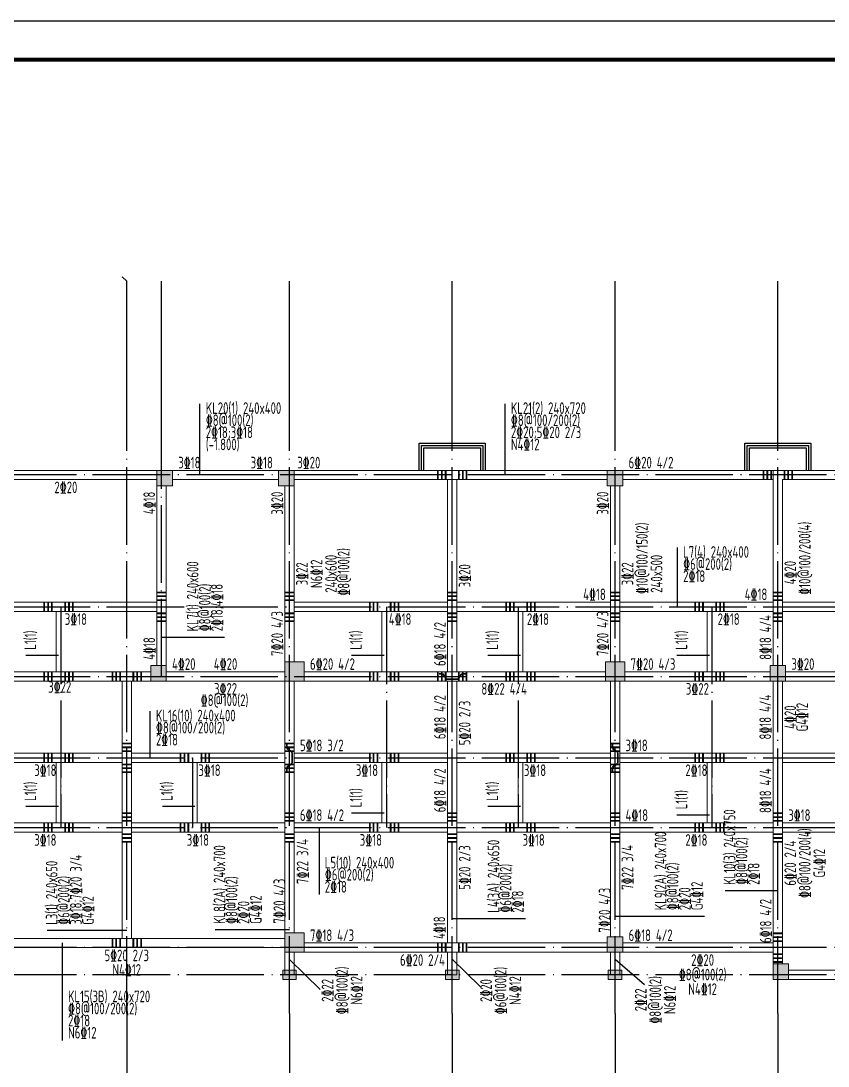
# Model space of a CAD drawing. Extents: x -638872 to -278819, y -139534 to 213996.
# Drawn here: x -410516 to -389688, y -30569 to -3591 of the extents above; entities that cross this region are included whole.
import ezdxf
from ezdxf.enums import TextEntityAlignment as Align

# ---------------------------------------------------------------- set-up
doc = ezdxf.new("R2010")
doc.units = 0
doc.header["$LTSCALE"] = 1000
doc.header["$MEASUREMENT"] = 0
doc.linetypes.add('DOTE', pattern=[2.42, 2, -0.2, 0.02, -0.2])
doc.linetypes.add('线型3', pattern=[500, 300, -200])
for name, color, linetype in [('AXIS', 171, 'CONTINUOUS'), ('DOTE', 14, 'DOTE'), ('TK', 4, 'CONTINUOUS'), ('室外线条', 151, 'CONTINUOUS'), ('栏杆', 144, 'CONTINUOUS')]:
    doc.layers.add(name, color=color, linetype=linetype)
for name, color, linetype, lineweight in [('COLU', 7, 'CONTINUOUS', 0), ('COLU_HATCH', 251, 'CONTINUOUS', 0), ('梁', 4, 'CONTINUOUS', 18), ('梁原位标注', 7, 'CONTINUOUS', 25), ('梁虚线', 134, '线型3', 18), ('梁集中标注', 2, 'CONTINUOUS', 25), ('梁集中标注竖向', 2, 'CONTINUOUS', 25), ('次梁吊筋', 1, 'CONTINUOUS', 40), ('次梁箍筋', 1, 'CONTINUOUS', 40)]:
    doc.layers.add(name, color=color, linetype=linetype, lineweight=lineweight)
doc.styles.add('FromPkpm', font='Pkpmeng', dxfattribs={"width": 0.7, "bigfont": 'hztxt'})

# ---------------------------------------------------------------- blocks, each defined once
blk = doc.blocks.new('GeYuanFrame_12122882', base_point=(18.76, 4.34))
at = {"layer": 'TK'}
blk.add_line((43.76, 414.34), (751.76, 414.34), dxfattribs=at)
blk.add_lwpolyline([(18.76, 424.34), (761.76, 424.34), (761.76, 4.34), (18.76, 4.34), (18.76, 424.34)], dxfattribs=at)
at = {"layer": 'TK', "const_width": 1}
blk.add_lwpolyline([(751.76, 414.34), (43.76, 414.34), (43.76, 14.34), (751.76, 14.34)], close=True, dxfattribs=at)

msp = doc.modelspace()

# ---------------------------------------------------------------- hatches: boundary and pattern name
at = {"layer": 'COLU_HATCH'}
for points in [[(-406605.5, -15591.75), (-406605.5, -15191.75), (-407005.5, -15191.75), (-407005.5, -15591.75)], [(-403465.5, -15591.75), (-403465.5, -15191.75), (-403865.5, -15191.75), (-403865.5, -15591.75)], [(-394985.5, -15591.75), (-394985.5, -15191.75), (-395385.5, -15191.75), (-395385.5, -15591.75)], [(-406765.5, -20631.75), (-406765.5, -20231.75), (-407165.5, -20231.75), (-407165.5, -20631.75)], [(-403205.5, -20631.75), (-403205.5, -20131.75), (-403705.5, -20131.75), (-403705.5, -20631.75)], [(-394935.5, -20631.75), (-394935.5, -20131.75), (-395435.5, -20131.75), (-395435.5, -20631.75)], [(-390785.5, -20631.75), (-390785.5, -20231.75), (-391185.5, -20231.75), (-391185.5, -20631.75)], [(-403205.5, -27631.75), (-403205.5, -27131.75), (-403705.5, -27131.75), (-403705.5, -27631.75)], [(-394985.5, -27631.75), (-394985.5, -27231.75), (-395385.5, -27231.75), (-395385.5, -27631.75)], [(-390705.5, -28331.75), (-390705.5, -27931.75), (-391105.5, -27931.75), (-391105.5, -28331.75)], [(-403760.5, -28091.75), (-403410.5, -28091.75), (-403410.5, -28331.75), (-403760.5, -28331.75)], [(-399560.5, -28091.75), (-399210.5, -28091.75), (-399210.5, -28331.75), (-399560.5, -28331.75)], [(-395360.5, -28091.75), (-395010.5, -28091.75), (-395010.5, -28331.75), (-395360.5, -28331.75)]]:
    msp.add_hatch(color=256, dxfattribs=at).paths.add_polyline_path(points)

# ---------------------------------------------------------------- linework, layer by layer
at = {"layer": 'AXIS'}
for p, q in [((-407902.66, -10194.59), (-407785.5, -10311.75)), ((-407785.5, -14311.75), (-407785.5, -10311.75)), ((-406885.5, -14311.75), (-406885.5, -10311.75)), ((-403585.5, -14311.75), (-403585.5, -10311.75)), ((-399385.5, -14311.75), (-399385.5, -10311.75)), ((-395185.5, -14311.75), (-395185.5, -10311.75)), ((-390985.5, -14311.75), (-390985.5, -10311.75)), ((-407785.5, -29211.75), (-407785.5, -33211.75)), ((-403585.5, -29211.75), (-403585.5, -33211.75)), ((-399385.5, -29211.75), (-399385.5, -33211.75)), ((-395185.5, -29211.75), (-395185.5, -33211.75)), ((-390985.5, -29211.75), (-390985.5, -33211.75))]:
    msp.add_line(p, q, dxfattribs=at)
at = {"layer": 'COLU'}
for points in [[(-406605.5, -15591.75), (-406605.5, -15191.75), (-407005.5, -15191.75), (-407005.5, -15591.75)], [(-403465.5, -15591.75), (-403465.5, -15191.75), (-403865.5, -15191.75), (-403865.5, -15591.75)], [(-394985.5, -15591.75), (-394985.5, -15191.75), (-395385.5, -15191.75), (-395385.5, -15591.75)], [(-406765.5, -20631.75), (-406765.5, -20231.75), (-407165.5, -20231.75), (-407165.5, -20631.75)], [(-403205.5, -20631.75), (-403205.5, -20131.75), (-403705.5, -20131.75), (-403705.5, -20631.75)], [(-394935.5, -20631.75), (-394935.5, -20131.75), (-395435.5, -20131.75), (-395435.5, -20631.75)], [(-390785.5, -20631.75), (-390785.5, -20231.75), (-391185.5, -20231.75), (-391185.5, -20631.75)], [(-403205.5, -27631.75), (-403205.5, -27131.75), (-403705.5, -27131.75), (-403705.5, -27631.75)], [(-394985.5, -27631.75), (-394985.5, -27231.75), (-395385.5, -27231.75), (-395385.5, -27631.75)], [(-390705.5, -28331.75), (-390705.5, -27931.75), (-391105.5, -27931.75), (-391105.5, -28331.75)], [(-403760.5, -28091.75), (-403410.5, -28091.75), (-403410.5, -28331.75), (-403760.5, -28331.75)], [(-399560.5, -28091.75), (-399210.5, -28091.75), (-399210.5, -28331.75), (-399560.5, -28331.75)], [(-395360.5, -28091.75), (-395010.5, -28091.75), (-395010.5, -28331.75), (-395360.5, -28331.75)]]:
    msp.add_lwpolyline(points, close=True, dxfattribs=at)
at = {"layer": 'DOTE', "color": 8, "linetype": 'DOTE'}
for p, q in [((-407785.5, -29211.75), (-407785.5, -14311.75)), ((-406885.5, -20511.75), (-406885.5, -14311.75)), ((-403585.5, -29211.75), (-403585.5, -14311.75)), ((-399385.5, -29211.75), (-399385.5, -14311.75)), ((-395185.5, -29211.75), (-395185.5, -14311.75)), ((-390985.5, -29211.75), (-390985.5, -14311.75)), ((-384885.5, -15311.75), (-430085.5, -15311.75)), ((-430085.5, -18711.75), (-384885.5, -18711.75)), ((-409485.5, -18711.75), (-409485.5, -24411.75)), ((-401085.5, -18711.75), (-401085.5, -24411.75)), ((-397685.5, -18711.75), (-397685.5, -24411.75)), ((-392685.5, -18711.75), (-392685.5, -24411.75)), ((-430085.5, -20511.75), (-384885.5, -20511.75)), ((-430085.5, -22611.75), (-384885.5, -22611.75)), ((-406085.5, -22611.75), (-406085.5, -24411.75)), ((-430085.5, -24411.75), (-384885.5, -24411.75)), ((-384885.5, -27511.75), (-430085.5, -27511.75)), ((-403585.5, -27819.44), (-402797.19, -28591.39)), ((-399385.5, -27805.83), (-398665.82, -28512.38)), ((-395185.5, -27809.17), (-394427.32, -28459.95)), ((-384885.5, -28211.75), (-430085.5, -28211.75))]:
    msp.add_line(p, q, dxfattribs=at)
at = {"layer": '室外线条'}
for points in [[(-400235.5, -15191.75), (-400235.5, -14491.75), (-398535.5, -14491.75), (-398535.5, -15191.75)], [(-391835.5, -15191.75), (-391835.5, -14491.75), (-390135.5, -14491.75), (-390135.5, -15191.75)]]:
    msp.add_lwpolyline(points, dxfattribs=at)
at = {"layer": '栏杆'}
for points in [[(-400175.5, -15191.75), (-400175.5, -14551.75), (-398595.5, -14551.75), (-398595.5, -15191.75)], [(-391775.5, -15191.75), (-391775.5, -14551.75), (-390195.5, -14551.75), (-390195.5, -15191.75)], [(-400115.5, -15191.75), (-400115.5, -14611.75), (-398655.5, -14611.75), (-398655.5, -15191.75)], [(-391715.5, -15191.75), (-391715.5, -14611.75), (-390255.5, -14611.75), (-390255.5, -15191.75)]]:
    msp.add_lwpolyline(points, dxfattribs=at)
at = {"layer": '梁', "lineweight": 18, "ltscale": 1}
for p, q in [((-411705.5, -15191.75), (-407005.5, -15191.75)), ((-406605.5, -15191.75), (-403865.5, -15191.75)), ((-403465.5, -15191.75), (-395385.5, -15191.75)), ((-394985.5, -15191.75), (-391105.5, -15191.75)), ((-391105.5, -15191.75), (-390135.5, -15191.75)), ((-390135.5, -15191.75), (-386165.5, -15191.75)), ((-406765.5, -20231.75), (-406765.5, -15591.75)), ((-406605.5, -15431.75), (-403865.5, -15431.75)), ((-403705.5, -18711.75), (-403705.5, -15591.75)), ((-411865.5, -18831.75), (-409485.5, -18831.75)), ((-409605.5, -20391.75), (-409605.5, -18831.75)), ((-403705.5, -20131.75), (-403705.5, -18711.75)), ((-403465.5, -20131.75), (-403465.5, -18711.75)), ((-403465.5, -18831.75), (-401085.5, -18831.75)), ((-401205.5, -20391.75), (-401205.5, -18831.75)), ((-397685.5, -18831.75), (-395305.5, -18831.75)), ((-397565.5, -20391.75), (-397565.5, -18831.75)), ((-395305.5, -20131.75), (-395305.5, -18711.75)), ((-395065.5, -20131.75), (-395065.5, -18711.75)), ((-395065.5, -18831.75), (-392685.5, -18831.75)), ((-392805.5, -20391.75), (-392805.5, -18831.75)), ((-411865.5, -20391.75), (-409485.5, -20391.75)), ((-406765.5, -20391.75), (-403705.5, -20391.75)), ((-403205.5, -20391.75), (-401085.5, -20391.75)), ((-397685.5, -20391.75), (-395435.5, -20391.75)), ((-394935.5, -20391.75), (-392685.5, -20391.75)), ((-403705.5, -24411.75), (-403705.5, -22611.75)), ((-403465.5, -24411.75), (-403465.5, -22611.75)), ((-395305.5, -24411.75), (-395305.5, -22611.75)), ((-395065.5, -24411.75), (-395065.5, -22611.75)), ((-411865.5, -22731.75), (-409485.5, -22731.75)), ((-409605.5, -24291.75), (-409605.5, -22731.75)), ((-406085.5, -22731.75), (-403705.5, -22731.75)), ((-405965.5, -24291.75), (-405965.5, -22731.75)), ((-403465.5, -22731.75), (-401085.5, -22731.75)), ((-401205.5, -24291.75), (-401205.5, -22731.75)), ((-397685.5, -22731.75), (-395305.5, -22731.75)), ((-397565.5, -24291.75), (-397565.5, -22731.75)), ((-395065.5, -22731.75), (-392685.5, -22731.75)), ((-392805.5, -24291.75), (-392805.5, -22731.75)), ((-411865.5, -24291.75), (-409485.5, -24291.75)), ((-406085.5, -24291.75), (-403705.5, -24291.75)), ((-403465.5, -24291.75), (-401085.5, -24291.75)), ((-397685.5, -24291.75), (-395305.5, -24291.75)), ((-395065.5, -24291.75), (-392685.5, -24291.75)), ((-411865.5, -27511.75), (-403705.5, -27511.75)), ((-391105.5, -27931.75), (-391105.5, -27511.75)), ((-403705.5, -28211.75), (-403705.5, -27631.75)), ((-403465.5, -28211.75), (-403465.5, -27631.75)), ((-403205.5, -27631.75), (-395385.5, -27631.75)), ((-399505.5, -28211.75), (-399505.5, -27631.75)), ((-399265.5, -28211.75), (-399265.5, -27631.75)), ((-395305.5, -28211.75), (-395305.5, -27631.75)), ((-395065.5, -28211.75), (-395065.5, -27631.75)), ((-394985.5, -27631.75), (-391105.5, -27631.75)), ((-403465.5, -28211.75), (-403705.5, -28211.75)), ((-399265.5, -28211.75), (-399505.5, -28211.75)), ((-395065.5, -28211.75), (-395305.5, -28211.75)), ((-390705.5, -28331.75), (-386465.5, -28331.75))]:
    msp.add_line(p, q, dxfattribs=at)
at = {"layer": '梁虚线', "lineweight": 18, "ltscale": 1}
for p, q in [((-391105.5, -20231.75), (-391105.5, -15191.75)), ((-411705.5, -15431.75), (-407005.5, -15431.75)), ((-407005.5, -20231.75), (-407005.5, -15591.75)), ((-403465.5, -15431.75), (-395385.5, -15431.75)), ((-403465.5, -18711.75), (-403465.5, -15591.75)), ((-399505.5, -20391.75), (-399505.5, -15431.75)), ((-399265.5, -20391.75), (-399265.5, -15431.75)), ((-395305.5, -18711.75), (-395305.5, -15591.75)), ((-395065.5, -18711.75), (-395065.5, -15591.75)), ((-394985.5, -15431.75), (-391105.5, -15431.75)), ((-390865.5, -15431.75), (-390135.5, -15431.75)), ((-390865.5, -20231.75), (-390865.5, -15431.75)), ((-390135.5, -15431.75), (-386165.5, -15431.75)), ((-411865.5, -18591.75), (-409485.5, -18591.75)), ((-409485.5, -18591.75), (-407005.5, -18591.75)), ((-403465.5, -18591.75), (-401085.5, -18591.75)), ((-401085.5, -18591.75), (-399505.5, -18591.75)), ((-399265.5, -18591.75), (-397685.5, -18591.75)), ((-397685.5, -18591.75), (-395305.5, -18591.75)), ((-395065.5, -18591.75), (-392685.5, -18591.75)), ((-392685.5, -18591.75), (-391105.5, -18591.75)), ((-390865.5, -18591.75), (-388385.5, -18591.75)), ((-409485.5, -18831.75), (-407005.5, -18831.75)), ((-409485.5, -20391.75), (-409485.5, -18831.75)), ((-401085.5, -18831.75), (-399505.5, -18831.75)), ((-401085.5, -20391.75), (-401085.5, -18831.75)), ((-399265.5, -18831.75), (-397685.5, -18831.75)), ((-397685.5, -20391.75), (-397685.5, -18831.75)), ((-392685.5, -18831.75), (-391105.5, -18831.75)), ((-392685.5, -20391.75), (-392685.5, -18831.75)), ((-390865.5, -18831.75), (-388385.5, -18831.75)), ((-409485.5, -20391.75), (-407165.5, -20391.75)), ((-401085.5, -20391.75), (-397685.5, -20391.75)), ((-392685.5, -20391.75), (-391185.5, -20391.75)), ((-390785.5, -20391.75), (-388385.5, -20391.75)), ((-411865.5, -20631.75), (-409485.5, -20631.75)), ((-409485.5, -20631.75), (-407165.5, -20631.75)), ((-407905.5, -27271.75), (-407905.5, -20631.75)), ((-407665.5, -27271.75), (-407665.5, -20631.75)), ((-406765.5, -20631.75), (-403705.5, -20631.75)), ((-403705.5, -22611.75), (-403705.5, -20631.75)), ((-403465.5, -22611.75), (-403465.5, -20631.75)), ((-403205.5, -20631.75), (-401085.5, -20631.75)), ((-401085.5, -20631.75), (-397685.5, -20631.75)), ((-399505.5, -27391.75), (-399505.5, -20631.75)), ((-399265.5, -27391.75), (-399265.5, -20631.75)), ((-397685.5, -20631.75), (-395435.5, -20631.75)), ((-395305.5, -22611.75), (-395305.5, -20631.75)), ((-395065.5, -22611.75), (-395065.5, -20631.75)), ((-394935.5, -20631.75), (-392685.5, -20631.75)), ((-392685.5, -20631.75), (-391185.5, -20631.75)), ((-391105.5, -27511.75), (-391105.5, -20631.75)), ((-390865.5, -27511.75), (-390865.5, -20631.75)), ((-390785.5, -20631.75), (-388385.5, -20631.75)), ((-411865.5, -22491.75), (-409485.5, -22491.75)), ((-409485.5, -22491.75), (-407905.5, -22491.75)), ((-407665.5, -22491.75), (-406085.5, -22491.75)), ((-406085.5, -22491.75), (-403705.5, -22491.75)), ((-403465.5, -22491.75), (-401085.5, -22491.75)), ((-401085.5, -22491.75), (-399505.5, -22491.75)), ((-399265.5, -22491.75), (-397685.5, -22491.75)), ((-397685.5, -22491.75), (-395305.5, -22491.75)), ((-395065.5, -22491.75), (-392685.5, -22491.75)), ((-392685.5, -22491.75), (-391105.5, -22491.75)), ((-390865.5, -22491.75), (-388685.5, -22491.75)), ((-409485.5, -22731.75), (-407905.5, -22731.75)), ((-409485.5, -24291.75), (-409485.5, -22731.75)), ((-407665.5, -22731.75), (-406085.5, -22731.75)), ((-406085.5, -24291.75), (-406085.5, -22731.75)), ((-401085.5, -22731.75), (-399505.5, -22731.75)), ((-401085.5, -24291.75), (-401085.5, -22731.75)), ((-399265.5, -22731.75), (-397685.5, -22731.75)), ((-397685.5, -24291.75), (-397685.5, -22731.75)), ((-392685.5, -22731.75), (-391105.5, -22731.75)), ((-392685.5, -24291.75), (-392685.5, -22731.75)), ((-390865.5, -22731.75), (-388685.5, -22731.75)), ((-411865.5, -24531.75), (-409485.5, -24531.75)), ((-409485.5, -24291.75), (-407905.5, -24291.75)), ((-409485.5, -24531.75), (-407905.5, -24531.75)), ((-407665.5, -24291.75), (-406085.5, -24291.75)), ((-407665.5, -24531.75), (-406085.5, -24531.75)), ((-406085.5, -24531.75), (-403705.5, -24531.75)), ((-403705.5, -27131.75), (-403705.5, -24411.75)), ((-403465.5, -27131.75), (-403465.5, -24411.75)), ((-403465.5, -24531.75), (-401085.5, -24531.75)), ((-401085.5, -24291.75), (-399505.5, -24291.75)), ((-401085.5, -24531.75), (-399505.5, -24531.75)), ((-399265.5, -24291.75), (-397685.5, -24291.75)), ((-399265.5, -24531.75), (-397685.5, -24531.75)), ((-397685.5, -24531.75), (-395305.5, -24531.75)), ((-395305.5, -27231.75), (-395305.5, -24411.75)), ((-395065.5, -27231.75), (-395065.5, -24411.75)), ((-395065.5, -24531.75), (-392685.5, -24531.75)), ((-392685.5, -24291.75), (-391105.5, -24291.75)), ((-392685.5, -24531.75), (-391105.5, -24531.75)), ((-390865.5, -24291.75), (-388685.5, -24291.75)), ((-390865.5, -24531.75), (-388685.5, -24531.75)), ((-411865.5, -27271.75), (-403705.5, -27271.75)), ((-403205.5, -27391.75), (-395385.5, -27391.75)), ((-394985.5, -27391.75), (-391105.5, -27391.75)), ((-390865.5, -27931.75), (-390865.5, -27511.75)), ((-390705.5, -28091.75), (-386465.5, -28091.75))]:
    msp.add_line(p, q, dxfattribs=at)
at = {"layer": '梁集中标注', "linetype": 'Continuous', "lineweight": 25, "ltscale": 1}
for p, q in [((-405895.5, -15311.75), (-405895.5, -13473)), ((-398023.04, -15311.75), (-398023.04, -13473)), ((-393577.42, -18711.75), (-393577.42, -17185.5)), ((-406885.5, -19497.26), (-405258.82, -19497.26)), ((-407181.72, -22611.75), (-407181.72, -21407.69)), ((-402824.25, -24411.75), (-402824.25, -26142.45)), ((-390985.5, -26041.83), (-392343.97, -26041.83)), ((-395185.5, -26695.36), (-392873.8, -26695.36)), ((-399385.5, -26759.23), (-397496.85, -26759.23)), ((-407785.5, -27071.4), (-409835.58, -27071.4)), ((-403585.5, -27049.09), (-405505.53, -27049.09)), ((-409449.25, -27391.75), (-409449.25, -29907.83))]:
    msp.add_line(p, q, dxfattribs=at)
at = {"layer": '梁集中标注竖向', "linetype": 'Continuous', "lineweight": 25, "ltscale": 1}
for p, q in [((-409545.5, -19971.75), (-410386.75, -19971.75)), ((-401145.5, -19971.75), (-401986.75, -19971.75)), ((-397625.5, -19971.75), (-398466.75, -19971.75)), ((-392745.5, -19971.75), (-393586.75, -19971.75)), ((-409545.5, -23871.75), (-410386.75, -23871.75)), ((-406025.5, -23871.75), (-406866.75, -23871.75)), ((-397625.5, -23871.75), (-398466.75, -23871.75)), ((-401145.5, -24040.11), (-401986.75, -24040.11)), ((-392745.5, -24088.67), (-393586.75, -24088.67))]:
    msp.add_line(p, q, dxfattribs=at)
at = {"layer": '次梁吊筋', "linetype": 'Continuous', "ltscale": 1, "const_width": 44.9}
for points in [[(-399730.5, -20441.75), (-399630.5, -20441.75)], [(-399630.5, -20441.75), (-399530.5, -20581.75)], [(-399240.5, -20581.75), (-399140.5, -20441.75)], [(-399140.5, -20441.75), (-399040.5, -20441.75)], [(-399530.5, -20581.75), (-399240.5, -20581.75)], [(-403655.5, -22366.75), (-403655.5, -22266.75)], [(-403515.5, -22466.75), (-403655.5, -22366.75)], [(-395255.5, -22366.75), (-395255.5, -22266.75)], [(-395115.5, -22466.75), (-395255.5, -22366.75)], [(-403515.5, -22756.75), (-403515.5, -22466.75)], [(-395115.5, -22756.75), (-395115.5, -22466.75)], [(-403655.5, -22856.75), (-403515.5, -22756.75)], [(-403655.5, -22956.75), (-403655.5, -22856.75)], [(-395255.5, -22856.75), (-395115.5, -22756.75)], [(-395255.5, -22956.75), (-395255.5, -22856.75)]]:
    msp.add_lwpolyline(points, dxfattribs=at)
at = {"layer": '次梁箍筋', "linetype": 'Continuous', "ltscale": 1, "const_width": 44.9}
for points in [[(-399755.5, -15191.75), (-399755.5, -15431.75)], [(-399655.5, -15191.75), (-399655.5, -15431.75)], [(-399555.5, -15191.75), (-399555.5, -15431.75)], [(-399215.5, -15191.75), (-399215.5, -15431.75)], [(-399115.5, -15191.75), (-399115.5, -15431.75)], [(-399015.5, -15191.75), (-399015.5, -15431.75)], [(-391355.5, -15191.75), (-391355.5, -15431.75)], [(-391255.5, -15191.75), (-391255.5, -15431.75)], [(-391155.5, -15191.75), (-391155.5, -15431.75)], [(-390815.5, -15191.75), (-390815.5, -15431.75)], [(-390715.5, -15191.75), (-390715.5, -15431.75)], [(-390615.5, -15191.75), (-390615.5, -15431.75)], [(-407005.5, -18341.75), (-406765.5, -18341.75)], [(-403705.5, -18341.75), (-403465.5, -18341.75)], [(-399505.5, -18341.75), (-399265.5, -18341.75)], [(-395305.5, -18341.75), (-395065.5, -18341.75)], [(-391105.5, -18341.75), (-390865.5, -18341.75)], [(-409915.5, -18591.75), (-409915.5, -18831.75)], [(-409815.5, -18591.75), (-409815.5, -18831.75)], [(-409715.5, -18591.75), (-409715.5, -18831.75)], [(-409375.5, -18591.75), (-409375.5, -18831.75)], [(-409275.5, -18591.75), (-409275.5, -18831.75)], [(-409175.5, -18591.75), (-409175.5, -18831.75)], [(-407005.5, -18441.75), (-406765.5, -18441.75)], [(-407005.5, -18541.75), (-406765.5, -18541.75)], [(-403705.5, -18441.75), (-403465.5, -18441.75)], [(-403705.5, -18541.75), (-403465.5, -18541.75)], [(-401515.5, -18591.75), (-401515.5, -18831.75)], [(-401415.5, -18591.75), (-401415.5, -18831.75)], [(-401315.5, -18591.75), (-401315.5, -18831.75)], [(-400975.5, -18591.75), (-400975.5, -18831.75)], [(-400875.5, -18591.75), (-400875.5, -18831.75)], [(-400775.5, -18591.75), (-400775.5, -18831.75)], [(-399505.5, -18441.75), (-399265.5, -18441.75)], [(-399505.5, -18541.75), (-399265.5, -18541.75)], [(-397995.5, -18591.75), (-397995.5, -18831.75)], [(-397895.5, -18591.75), (-397895.5, -18831.75)], [(-397795.5, -18591.75), (-397795.5, -18831.75)], [(-397455.5, -18591.75), (-397455.5, -18831.75)], [(-397355.5, -18591.75), (-397355.5, -18831.75)], [(-397255.5, -18591.75), (-397255.5, -18831.75)], [(-395305.5, -18441.75), (-395065.5, -18441.75)], [(-395305.5, -18541.75), (-395065.5, -18541.75)], [(-393115.5, -18591.75), (-393115.5, -18831.75)], [(-393015.5, -18591.75), (-393015.5, -18831.75)], [(-392915.5, -18591.75), (-392915.5, -18831.75)], [(-392575.5, -18591.75), (-392575.5, -18831.75)], [(-392475.5, -18591.75), (-392475.5, -18831.75)], [(-392375.5, -18591.75), (-392375.5, -18831.75)], [(-391105.5, -18441.75), (-390865.5, -18441.75)], [(-391105.5, -18541.75), (-390865.5, -18541.75)], [(-407005.5, -18881.75), (-406765.5, -18881.75)], [(-403705.5, -18881.75), (-403465.5, -18881.75)], [(-399505.5, -18881.75), (-399265.5, -18881.75)], [(-395305.5, -18881.75), (-395065.5, -18881.75)], [(-391105.5, -18881.75), (-390865.5, -18881.75)], [(-407005.5, -18981.75), (-406765.5, -18981.75)], [(-407005.5, -19081.75), (-406765.5, -19081.75)], [(-403705.5, -18981.75), (-403465.5, -18981.75)], [(-403705.5, -19081.75), (-403465.5, -19081.75)], [(-399505.5, -18981.75), (-399265.5, -18981.75)], [(-399505.5, -19081.75), (-399265.5, -19081.75)], [(-395305.5, -18981.75), (-395065.5, -18981.75)], [(-395305.5, -19081.75), (-395065.5, -19081.75)], [(-391105.5, -18981.75), (-390865.5, -18981.75)], [(-391105.5, -19081.75), (-390865.5, -19081.75)], [(-409915.5, -20391.75), (-409915.5, -20631.75)], [(-409815.5, -20391.75), (-409815.5, -20631.75)], [(-409715.5, -20391.75), (-409715.5, -20631.75)], [(-409375.5, -20391.75), (-409375.5, -20631.75)], [(-409275.5, -20391.75), (-409275.5, -20631.75)], [(-409175.5, -20391.75), (-409175.5, -20631.75)], [(-408155.5, -20391.75), (-408155.5, -20631.75)], [(-408055.5, -20391.75), (-408055.5, -20631.75)], [(-407955.5, -20391.75), (-407955.5, -20631.75)], [(-407615.5, -20391.75), (-407615.5, -20631.75)], [(-407515.5, -20391.75), (-407515.5, -20631.75)], [(-407415.5, -20391.75), (-407415.5, -20631.75)], [(-401515.5, -20391.75), (-401515.5, -20631.75)], [(-401415.5, -20391.75), (-401415.5, -20631.75)], [(-401315.5, -20391.75), (-401315.5, -20631.75)], [(-400975.5, -20391.75), (-400975.5, -20631.75)], [(-400875.5, -20391.75), (-400875.5, -20631.75)], [(-400775.5, -20391.75), (-400775.5, -20631.75)], [(-399755.5, -20391.75), (-399755.5, -20631.75)], [(-399655.5, -20391.75), (-399655.5, -20631.75)], [(-399555.5, -20391.75), (-399555.5, -20631.75)], [(-399215.5, -20391.75), (-399215.5, -20631.75)], [(-399115.5, -20391.75), (-399115.5, -20631.75)], [(-399015.5, -20391.75), (-399015.5, -20631.75)], [(-397995.5, -20391.75), (-397995.5, -20631.75)], [(-397895.5, -20391.75), (-397895.5, -20631.75)], [(-397795.5, -20391.75), (-397795.5, -20631.75)], [(-397455.5, -20391.75), (-397455.5, -20631.75)], [(-397355.5, -20391.75), (-397355.5, -20631.75)], [(-397255.5, -20391.75), (-397255.5, -20631.75)], [(-393115.5, -20391.75), (-393115.5, -20631.75)], [(-393015.5, -20391.75), (-393015.5, -20631.75)], [(-392915.5, -20391.75), (-392915.5, -20631.75)], [(-392575.5, -20391.75), (-392575.5, -20631.75)], [(-392475.5, -20391.75), (-392475.5, -20631.75)], [(-392375.5, -20391.75), (-392375.5, -20631.75)], [(-407905.5, -22241.75), (-407665.5, -22241.75)], [(-407905.5, -22341.75), (-407665.5, -22341.75)], [(-403705.5, -22241.75), (-403465.5, -22241.75)], [(-403705.5, -22341.75), (-403465.5, -22341.75)], [(-395305.5, -22241.75), (-395065.5, -22241.75)], [(-395305.5, -22341.75), (-395065.5, -22341.75)], [(-409915.5, -22491.75), (-409915.5, -22731.75)], [(-409815.5, -22491.75), (-409815.5, -22731.75)], [(-409715.5, -22491.75), (-409715.5, -22731.75)], [(-409375.5, -22491.75), (-409375.5, -22731.75)], [(-409275.5, -22491.75), (-409275.5, -22731.75)], [(-409175.5, -22491.75), (-409175.5, -22731.75)], [(-407905.5, -22441.75), (-407665.5, -22441.75)], [(-406395.5, -22491.75), (-406395.5, -22731.75)], [(-406295.5, -22491.75), (-406295.5, -22731.75)], [(-406195.5, -22491.75), (-406195.5, -22731.75)], [(-405855.5, -22491.75), (-405855.5, -22731.75)], [(-405755.5, -22491.75), (-405755.5, -22731.75)], [(-405655.5, -22491.75), (-405655.5, -22731.75)], [(-403705.5, -22441.75), (-403465.5, -22441.75)], [(-401515.5, -22491.75), (-401515.5, -22731.75)], [(-401415.5, -22491.75), (-401415.5, -22731.75)], [(-401315.5, -22491.75), (-401315.5, -22731.75)], [(-400975.5, -22491.75), (-400975.5, -22731.75)], [(-400875.5, -22491.75), (-400875.5, -22731.75)], [(-400775.5, -22491.75), (-400775.5, -22731.75)], [(-397995.5, -22491.75), (-397995.5, -22731.75)], [(-397895.5, -22491.75), (-397895.5, -22731.75)], [(-397795.5, -22491.75), (-397795.5, -22731.75)], [(-397455.5, -22491.75), (-397455.5, -22731.75)], [(-397355.5, -22491.75), (-397355.5, -22731.75)], [(-397255.5, -22491.75), (-397255.5, -22731.75)], [(-395305.5, -22441.75), (-395065.5, -22441.75)], [(-393115.5, -22491.75), (-393115.5, -22731.75)], [(-393015.5, -22491.75), (-393015.5, -22731.75)], [(-392915.5, -22491.75), (-392915.5, -22731.75)], [(-392575.5, -22491.75), (-392575.5, -22731.75)], [(-392475.5, -22491.75), (-392475.5, -22731.75)], [(-392375.5, -22491.75), (-392375.5, -22731.75)], [(-407905.5, -22781.75), (-407665.5, -22781.75)], [(-407905.5, -22881.75), (-407665.5, -22881.75)], [(-403705.5, -22781.75), (-403465.5, -22781.75)], [(-403705.5, -22881.75), (-403465.5, -22881.75)], [(-395305.5, -22781.75), (-395065.5, -22781.75)], [(-395305.5, -22881.75), (-395065.5, -22881.75)], [(-407905.5, -22981.75), (-407665.5, -22981.75)], [(-403705.5, -22981.75), (-403465.5, -22981.75)], [(-395305.5, -22981.75), (-395065.5, -22981.75)], [(-409915.5, -24291.75), (-409915.5, -24531.75)], [(-409815.5, -24291.75), (-409815.5, -24531.75)], [(-409715.5, -24291.75), (-409715.5, -24531.75)], [(-409375.5, -24291.75), (-409375.5, -24531.75)], [(-409275.5, -24291.75), (-409275.5, -24531.75)], [(-409175.5, -24291.75), (-409175.5, -24531.75)], [(-407905.5, -24041.75), (-407665.5, -24041.75)], [(-407905.5, -24141.75), (-407665.5, -24141.75)], [(-407905.5, -24241.75), (-407665.5, -24241.75)], [(-406395.5, -24291.75), (-406395.5, -24531.75)], [(-406295.5, -24291.75), (-406295.5, -24531.75)], [(-406195.5, -24291.75), (-406195.5, -24531.75)], [(-405855.5, -24291.75), (-405855.5, -24531.75)], [(-405755.5, -24291.75), (-405755.5, -24531.75)], [(-405655.5, -24291.75), (-405655.5, -24531.75)], [(-403705.5, -24041.75), (-403465.5, -24041.75)], [(-403705.5, -24141.75), (-403465.5, -24141.75)], [(-403705.5, -24241.75), (-403465.5, -24241.75)], [(-401515.5, -24291.75), (-401515.5, -24531.75)], [(-401415.5, -24291.75), (-401415.5, -24531.75)], [(-401315.5, -24291.75), (-401315.5, -24531.75)], [(-400975.5, -24291.75), (-400975.5, -24531.75)], [(-400875.5, -24291.75), (-400875.5, -24531.75)], [(-400775.5, -24291.75), (-400775.5, -24531.75)], [(-399505.5, -24041.75), (-399265.5, -24041.75)], [(-399505.5, -24141.75), (-399265.5, -24141.75)], [(-399505.5, -24241.75), (-399265.5, -24241.75)], [(-397995.5, -24291.75), (-397995.5, -24531.75)], [(-397895.5, -24291.75), (-397895.5, -24531.75)], [(-397795.5, -24291.75), (-397795.5, -24531.75)], [(-397455.5, -24291.75), (-397455.5, -24531.75)], [(-397355.5, -24291.75), (-397355.5, -24531.75)], [(-397255.5, -24291.75), (-397255.5, -24531.75)], [(-395305.5, -24041.75), (-395065.5, -24041.75)], [(-395305.5, -24141.75), (-395065.5, -24141.75)], [(-395305.5, -24241.75), (-395065.5, -24241.75)], [(-393115.5, -24291.75), (-393115.5, -24531.75)], [(-393015.5, -24291.75), (-393015.5, -24531.75)], [(-392915.5, -24291.75), (-392915.5, -24531.75)], [(-392575.5, -24291.75), (-392575.5, -24531.75)], [(-392475.5, -24291.75), (-392475.5, -24531.75)], [(-392375.5, -24291.75), (-392375.5, -24531.75)], [(-391105.5, -24041.75), (-390865.5, -24041.75)], [(-391105.5, -24141.75), (-390865.5, -24141.75)], [(-391105.5, -24241.75), (-390865.5, -24241.75)], [(-407905.5, -24581.75), (-407665.5, -24581.75)], [(-407905.5, -24681.75), (-407665.5, -24681.75)], [(-407905.5, -24781.75), (-407665.5, -24781.75)], [(-403705.5, -24581.75), (-403465.5, -24581.75)], [(-403705.5, -24681.75), (-403465.5, -24681.75)], [(-403705.5, -24781.75), (-403465.5, -24781.75)], [(-399505.5, -24581.75), (-399265.5, -24581.75)], [(-399505.5, -24681.75), (-399265.5, -24681.75)], [(-399505.5, -24781.75), (-399265.5, -24781.75)], [(-395305.5, -24581.75), (-395065.5, -24581.75)], [(-395305.5, -24681.75), (-395065.5, -24681.75)], [(-395305.5, -24781.75), (-395065.5, -24781.75)], [(-391105.5, -24581.75), (-390865.5, -24581.75)], [(-391105.5, -24681.75), (-390865.5, -24681.75)], [(-391105.5, -24781.75), (-390865.5, -24781.75)], [(-391105.5, -27141.75), (-390865.5, -27141.75)], [(-391105.5, -27241.75), (-390865.5, -27241.75)], [(-408155.5, -27271.75), (-408155.5, -27511.75)], [(-408055.5, -27271.75), (-408055.5, -27511.75)], [(-407955.5, -27271.75), (-407955.5, -27511.75)], [(-407615.5, -27271.75), (-407615.5, -27511.75)], [(-407515.5, -27271.75), (-407515.5, -27511.75)], [(-407415.5, -27271.75), (-407415.5, -27511.75)], [(-399755.5, -27391.75), (-399755.5, -27631.75)], [(-399655.5, -27391.75), (-399655.5, -27631.75)], [(-399555.5, -27391.75), (-399555.5, -27631.75)], [(-399215.5, -27391.75), (-399215.5, -27631.75)], [(-399115.5, -27391.75), (-399115.5, -27631.75)], [(-399015.5, -27391.75), (-399015.5, -27631.75)], [(-391105.5, -27341.75), (-390865.5, -27341.75)], [(-391105.5, -27681.75), (-390865.5, -27681.75)], [(-391105.5, -27781.75), (-390865.5, -27781.75)], [(-391105.5, -27881.75), (-390865.5, -27881.75)]]:
    msp.add_lwpolyline(points, dxfattribs=at)

# ---------------------------------------------------------------- block references
at = {"layer": 'COLU_HATCH', "xscale": 100, "yscale": 100, "zscale": 100}
msp.add_blockref('GeYuanFrame_12122882', (-443132.04, -45590.96), dxfattribs=at)

# ---------------------------------------------------------------- texts
at = {"layer": '梁原位标注', "lineweight": 25, "style": 'FromPkpm', "width": 0.7}
for s, p in [('3\x8418', (-406455.5, -15141.75)), ('6\x8420 4/2', (-394835.5, -15141.75)), ('4\x8418', (-396006.84, -18541.75)), ('4\x8418', (-391838.99, -18541.75)), ('4\x8420', (-406615.5, -20341.75)), ('6\x8420 4/2', (-403055.5, -20341.75)), ('7\x8420 4/3', (-394785.5, -20341.75)), ('3\x8420', (-390635.5, -20341.75)), ('5\x8418 3/2', (-403315.5, -22441.75)), ('3\x8418', (-394915.5, -22441.75)), ('6\x8418 4/2', (-403315.5, -24241.75)), ('4\x8418', (-394915.5, -24241.75)), ('3\x8418', (-390715.5, -24241.75)), ('7\x8418 4/3', (-403055.5, -27341.75)), ('6\x8418 4/2', (-394835.5, -27341.75))]:
    msp.add_text(s, height=300, dxfattribs=at).set_placement(p)
for s, p in [('3\x8418', (-404015.5, -15141.75)), ('3\x8420', (-402790.29, -15141.75))]:
    msp.add_text(s, height=300, dxfattribs=at).set_placement(p, align=Align.RIGHT)
for s, p in [('2\x8420', (-409355.5, -15481.75)), ('3\x8418', (-409097.37, -18881.75)), ('4\x8418', (-400731.73, -18881.75)), ('2\x8418', (-397175.4, -18881.75)), ('2\x8418', (-392253.95, -18881.75)), ('3\x8422', (-409515.5, -20631.75)), ('3\x8422', (-405235.5, -20681.75)), ('8\x8422 4/4', (-398046.21, -20681.75)), ('3\x8422', (-393060.5, -20681.75)), ('\x848@100(2)', (-405261.71, -20975.65)), ('3\x8418', (-409885.5, -22781.75)), ('3\x8418', (-405650.5, -22781.75)), ('3\x8418', (-401586.41, -22781.75)), ('3\x8418', (-397250.5, -22781.75)), ('2\x8418', (-393085.5, -22781.75)), ('3\x8418', (-409885.5, -24581.75)), ('3\x8418', (-405949.17, -24581.75)), ('3\x8418', (-401485.5, -24581.75)), ('3\x8418', (-397285.5, -24581.75)), ('2\x8418', (-393085.5, -24581.75)), ('5\x8420 2/3', (-407785.5, -27561.75)), ('6\x8420 2/4', (-400154.56, -27681.75)), ('2\x8420', (-392925.5, -27681.75)), ('N4\x8412', (-407785.5, -27936.75)), ('\x848@100(2)', (-392925.5, -28056.75)), ('N4\x8412', (-392925.5, -28431.75))]:
    msp.add_text(s, height=300, dxfattribs=at).set_placement(p, align=Align.TOP_CENTER)
for s, p in [('4\x8418', (-407055.5, -15741.75)), ('3\x8420', (-403755.5, -15741.75)), ('3\x8420', (-395355.5, -15741.75)), ('6\x8418 4/2', (-399555.5, -22881.75)), ('8\x8418 4/4', (-391155.5, -22881.75))]:
    msp.add_text(s, height=300, rotation=90, dxfattribs=at).set_placement(p, align=Align.RIGHT)
for s, p in [('\x8410@100/150(2)', (-394640.5, -17460.98)), ('\x8410@100/200(4)', (-390440.5, -17460.98)), ('\x848@100(2)', (-402340.59, -17813.05)), ('N6\x8412', (-403040.5, -17861.75)), ('240x600', (-402665.5, -17861.75)), ('240x500', (-394265.5, -17861.75)), ('3\x8422', (-403415.5, -17861.75)), ('3\x8420', (-399215.5, -17911.75)), ('3\x8422', (-395015.5, -17861.75)), ('4\x8420', (-390815.5, -17831.75)), ('5\x8420 2/3', (-399215.5, -21713.54)), ('4\x8420', (-390815.5, -21561.75)), ('G4\x8412', (-390508.47, -21561.75)), ('\x848@100/200(4)', (-390440.5, -25331.75)), ('7\x8422 3/4', (-403399.33, -25288.74)), ('6\x8420 2/4', (-390815.5, -25331.75)), ('5\x8420 2/3', (-399215.5, -25445.16)), ('7\x8422 3/4', (-395015.5, -25441.24)), ('G4\x8412', (-390065.5, -25331.75)), ('\x848@100(2)', (-402381.01, -28615.42)), ('\x846@100(2)', (-398288.71, -28619.62)), ('N6\x8412', (-402006.01, -28615.42)), ('N4\x8412', (-397913.71, -28619.62)), ('\x848@100(2)', (-394298.2, -28859.38)), ('2\x8422', (-402756.01, -28615.42)), ('2\x8420', (-398663.71, -28619.62)), ('2\x8422', (-394673.2, -28859.38)), ('N6\x8412', (-393923.2, -28859.38))]:
    msp.add_text(s, height=300, rotation=90, dxfattribs=at).set_placement(p, align=Align.TOP_CENTER)
for s, p in [('7\x8420 4/3', (-403755.5, -19981.75)), ('7\x8420 4/3', (-395355.5, -19981.75)), ('6\x8418 4/2', (-399555.5, -20241.75)), ('8\x8418 4/4', (-391155.5, -20081.75)), ('4\x8418', (-407055.5, -20081.75)), ('7\x8420 4/3', (-403699.09, -26888.51)), ('7\x8420 4/3', (-395305.5, -27124.72)), ('6\x8418 4/2', (-391148.32, -27391.75)), ('4\x8418', (-399569.61, -27288.56))]:
    msp.add_text(s, height=300, rotation=90, dxfattribs=at).set_placement(p)
msp.add_text('4\x8420', height=300, dxfattribs=at).set_placement((-405235.5, -20341.75), align=Align.CENTER)
for s, p in [('6\x8418 4/2', (-399555.5, -21561.75)), ('8\x8418 4/4', (-391159.44, -21561.75))]:
    msp.add_text(s, height=300, rotation=90, dxfattribs=at).set_placement(p, align=Align.CENTER)
at = {"layer": '梁集中标注', "lineweight": 25, "style": 'FromPkpm', "width": 0.7}
for s, p in [('KL20(1) 240x400', (-405745.5, -13735.5)), ('KL21(2) 240x720', (-397873.04, -13735.5)), ('\x848@100(2)', (-405745.5, -14048)), ('\x848@100/200(2)', (-397873.04, -14048)), ('2\x8418;3\x8418', (-405745.5, -14360.5)), ('2\x8420;5\x8420 2/3', (-397873.04, -14360.5)), ('(-1.800)', (-405745.5, -14673)), ('N4\x8412', (-397873.04, -14673)), ('L7(4) 240x400', (-393427.42, -17448)), ('\x846@200(2)', (-393427.42, -17760.5)), ('2\x8418', (-393427.42, -18073)), ('KL16(10) 240x400', (-407031.72, -21670.19)), ('\x848@100/200(2)', (-407031.72, -21982.69)), ('2\x8418', (-407031.72, -22295.19)), ('L5(10) 240x400', (-402674.25, -25467.45)), ('\x846@200(2)', (-402674.25, -25779.95)), ('2\x8418', (-402674.25, -26092.45)), ('KL15(3B) 240x720', (-409299.25, -28920.33)), ('\x848@100/200(2)', (-409299.25, -29232.83)), ('2\x8418', (-409299.25, -29545.33)), ('N6\x8412', (-409299.25, -29857.83))]:
    msp.add_text(s, height=300, dxfattribs=at).set_placement(p)
for s, p in [('KL7(1) 240x600', (-405933.82, -19347.26)), ('\x848@100(2)', (-405621.32, -19347.26)), ('2\x8418;4\x8418', (-405308.82, -19347.26)), ('KL10(3) 240x750', (-392081.47, -25891.83)), ('KL9(2A) 240x700', (-393861.3, -26545.36)), ('L4(3A) 240x650', (-398171.85, -26609.23)), ('\x848@100(2)', (-391768.97, -25891.83)), ('KL8(2A) 240x700', (-405243.03, -26899.09)), ('L3(1) 240x650', (-409573.08, -26921.4)), ('3\x8418;7\x8420 3/4', (-408948.08, -26921.4)), ('\x848@100(2)', (-393548.8, -26545.36)), ('2\x8418', (-391456.47, -25891.83)), ('\x846@200(2)', (-397859.35, -26609.23)), ('\x846@200(2)', (-409260.58, -26921.4)), ('\x848@100(2)', (-404930.53, -26899.09)), ('G4\x8412', (-392923.8, -26545.36)), ('2\x8418', (-397546.85, -26609.23)), ('2\x8420', (-393236.3, -26545.36)), ('G4\x8412', (-408635.58, -26921.4)), ('2\x8420', (-404618.03, -26899.09)), ('G4\x8412', (-404305.53, -26899.09))]:
    msp.add_text(s, height=300, rotation=90, dxfattribs=at).set_placement(p)
at = {"layer": '梁集中标注竖向', "lineweight": 25, "style": 'FromPkpm', "width": 0.7}
for p in [(-410124.25, -19821.75), (-401724.25, -19821.75), (-398204.25, -19821.75), (-393324.25, -19821.75), (-410124.25, -23721.75), (-406604.25, -23721.75), (-401724.25, -23890.11), (-398204.25, -23721.75), (-393324.25, -23938.67)]:
    msp.add_text('L1(1)', height=300, rotation=90, dxfattribs=at).set_placement(p)

doc.saveas('drawing.dxf')
